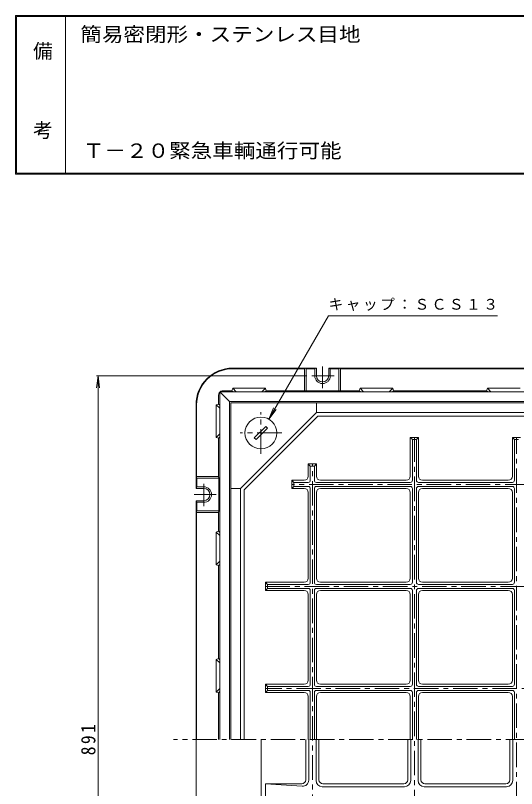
# Model space of a CAD drawing. Units: millimetres, scale not verified. Extents: x -1152 to 1125, y -823 to 838.
# Drawn here: x -1152 to -538, y -109 to 838 of the extents above; entities that cross this region are included whole.
import ezdxf
from ezdxf.enums import TextEntityAlignment as Align

# ---------------------------------------------------------------- set-up
doc = ezdxf.new("R2010")
doc.units = ezdxf.units.MM
doc.header["$LTSCALE"] = 6
doc.linetypes.add('CHAIN1', pattern=[8, 5, -1, 1, -1])
for name, color, linetype, lineweight in [('1-0_1-0ﾚｲﾔ', 2, 'Continuous', 9), ('1-1_1-1ﾚｲﾔ', 3, 'Continuous', 9), ('1-E', 7, 'Continuous', 9), ('1-F', 7, 'Continuous', 9), ('F-4_F-4ﾚｲﾔ', 2, 'Continuous', 9)]:
    doc.layers.add(name, color=color, linetype=linetype, lineweight=lineweight)
doc.styles.add('ＭＳ ゴシック', font='')
doc.styles.get('ＭＳ ゴシック').set_extended_font_data('MS Gothic')

msp = doc.modelspace()

# ---------------------------------------------------------------- linework, layer by layer
at = {"layer": '1-0_1-0ﾚｲﾔ', "linetype": 'CHAIN1'}
for p, q in [((-775.847, 408.112), (-775.847, 381.466)), ((-761.731, 396.465), (-788.92, 396.465)), ((-921.347, 236.849), (-921.347, 264.038)), ((-932.994, 250.965), (-906.348, 250.965))]:
    msp.add_line(p, q, dxfattribs=at)
at = {"layer": '1-0_1-0ﾚｲﾔ'}
for p, q in [((-885.847, 405.965), (-783.347, 405.965)), ((-885.847, 405.165), (-797.847, 405.165)), ((-795.847, 404.965), (-797.847, 405.965)), ((-797.847, 405.965), (-797.847, 378.215)), ((-795.847, 404.965), (-785.347, 404.965)), ((-795.847, 404.965), (-795.847, 378.117)), ((-783.347, 405.965), (-785.347, 404.965)), ((-785.347, 404.965), (-785.347, 396.465)), ((-783.347, 405.965), (-783.347, 396.465)), ((-183.347, 405.965), (-768.347, 405.965)), ((-766.347, 404.965), (-766.347, 396.465)), ((-766.347, 404.965), (-755.847, 404.965)), ((-755.847, 404.965), (-753.847, 405.965)), ((-755.847, 404.965), (-755.847, 378.117)), ((-753.847, 405.965), (-753.847, 378.215)), ((-197.847, 405.165), (-753.847, 405.165)), ((-886.848, 378.215), (-885.847, 381.219)), ((-881.594, 376.965), (-885.847, 381.219)), ((-845.847, 381.219), (-885.847, 381.219)), ((-850.101, 376.965), (-845.847, 381.219)), ((-844.846, 378.215), (-845.847, 381.219)), ((-730.848, 378.215), (-729.847, 381.219)), ((-725.594, 376.965), (-729.847, 381.219)), ((-689.847, 381.219), (-729.847, 381.219)), ((-694.101, 376.965), (-689.847, 381.219)), ((-688.846, 378.215), (-689.847, 381.219)), ((-574.848, 378.215), (-573.847, 381.219)), ((-569.594, 376.965), (-573.847, 381.219)), ((-533.847, 381.219), (-573.847, 381.219)), ((-903.097, 373.215), (-903.097, 361.966)), ((-49.847, 376.965), (-901.847, 376.965)), ((-901.847, 376.965), (-889.847, 364.965)), ((-901.847, 376.965), (-901.847, -49.035)), ((-898.097, 378.215), (-886.848, 378.215)), ((-886.848, 378.215), (-885.348, 376.965)), ((-844.846, 378.215), (-846.346, 376.965)), ((-797.847, 378.215), (-844.846, 378.215)), ((-795.847, 378.117), (-797.847, 378.215)), ((-795.847, 378.117), (-755.847, 378.117)), ((-753.847, 378.215), (-755.847, 378.117)), ((-753.847, 378.215), (-730.848, 378.215)), ((-730.848, 378.215), (-729.348, 376.965)), ((-688.846, 378.215), (-690.346, 376.965)), ((-688.846, 378.215), (-574.848, 378.215)), ((-574.849, 378.215), (-573.348, 376.965)), ((-930.847, 360.965), (-930.847, 258.465)), ((-930.047, 360.965), (-930.047, 272.965)), ((-903.097, 361.966), (-906.101, 360.965)), ((-901.847, 356.711), (-906.101, 360.965)), ((-906.101, 320.965), (-906.101, 360.965)), ((-903.097, 361.966), (-901.847, 360.466)), ((-889.847, 364.965), (-61.847, 364.965)), ((-889.847, -49.035), (-889.847, 364.965)), ((-901.847, 325.219), (-906.101, 320.965)), ((-903.097, 319.964), (-906.101, 320.965)), ((-903.097, 319.964), (-901.847, 321.464)), ((-903.097, 272.965), (-903.097, 319.964)), ((-929.847, 270.965), (-930.847, 272.965)), ((-930.847, 272.965), (-903.097, 272.965)), ((-929.847, 270.965), (-929.847, 260.465)), ((-929.847, 270.965), (-902.999, 270.965)), ((-902.999, 270.965), (-903.097, 272.965)), ((-902.999, 270.965), (-902.999, 230.965)), ((-930.847, 258.465), (-929.847, 260.465)), ((-930.847, 258.465), (-921.347, 258.465)), ((-929.847, 260.465), (-921.347, 260.465)), ((-930.847, 243.465), (-930.847, -341.535)), ((-929.847, 241.465), (-921.347, 241.465)), ((-929.847, 241.465), (-929.847, 230.965)), ((-929.847, 230.965), (-930.847, 228.965)), ((-930.847, 228.965), (-903.097, 228.965)), ((-930.047, 228.965), (-930.047, -49.035)), ((-929.847, 230.965), (-902.999, 230.965)), ((-903.097, 228.965), (-902.999, 230.965)), ((-903.097, 228.965), (-903.097, 205.966)), ((-903.097, 205.966), (-906.101, 204.965)), ((-901.847, 200.712), (-906.101, 204.965)), ((-906.101, 164.965), (-906.101, 204.965)), ((-903.097, 205.966), (-901.847, 204.466)), ((-901.847, 169.219), (-906.101, 164.965)), ((-903.097, 163.964), (-906.101, 164.965)), ((-903.097, 163.964), (-901.847, 165.464)), ((-903.097, 163.964), (-903.097, 49.966)), ((-903.097, 49.966), (-906.101, 48.965)), ((-901.847, 44.712), (-906.101, 48.965)), ((-906.101, 8.965), (-906.101, 48.965)), ((-903.097, 49.966), (-901.847, 48.466)), ((-901.847, 13.219), (-906.101, 8.965)), ((-903.097, 7.964), (-906.101, 8.965)), ((-903.097, 7.964), (-901.847, 9.464)), ((-903.097, 7.964), (-903.097, -49.035)), ((-850.847, -304.035), (-850.847, -49.035))]:
    msp.add_line(p, q, dxfattribs=at)
for points in [[(-766.347, 404.965), (-768.347, 405.965), (-768.347, 396.465)], [(-929.847, 241.465), (-930.847, 243.465), (-921.347, 243.465)]]:
    msp.add_lwpolyline(points, dxfattribs=at)
for centre, radius, start, end in [((-885.847, 360.965), 45, 90, 180), ((-885.847, 360.965), 44.2, 90, 180), ((-775.847, 396.465), 9.5, 180, 0), ((-775.847, 396.465), 7.5, 180, 0), ((-898.097, 373.215), 5, 138.59082, 180), ((-898.097, 373.215), 5, 90, 131.40918), ((-921.347, 250.965), 9.5, 270, 90), ((-921.347, 250.965), 7.5, 270, 90)]:
    msp.add_arc(centre, radius, start, end, dxfattribs=at)
at = {"layer": '1-1_1-1ﾚｲﾔ'}
for p, q in [((-783.347, 351.465), (-876.347, 258.465)), ((-170.211, 346.965), (-781.483, 346.965)), ((-843.216, 332.476), (-857.358, 318.333)), ((-859.479, 320.455), (-857.358, 318.333)), ((-668.347, 320.965), (-658.347, 320.965)), ((-665.847, 318.465), (-668.347, 320.965)), ((-668.347, 273.465), (-668.347, 320.965)), ((-665.847, 318.465), (-660.847, 318.465)), ((-665.847, 268.465), (-665.847, 318.465)), ((-660.847, 318.465), (-658.347, 320.965)), ((-660.847, 268.465), (-660.847, 318.465)), ((-658.347, 273.465), (-658.347, 320.965)), ((-543.347, 320.965), (-533.347, 320.965)), ((-540.847, 318.465), (-543.347, 320.965)), ((-543.347, 273.465), (-543.347, 320.965)), ((-540.847, 318.465), (-535.847, 318.465)), ((-540.847, 268.465), (-540.847, 318.465)), ((-793.347, 288.465), (-783.347, 288.465)), ((-790.847, 285.965), (-793.347, 288.465)), ((-793.347, 273.465), (-793.347, 288.465)), ((-790.847, 285.965), (-785.847, 285.965)), ((-790.847, 268.465), (-790.847, 285.965)), ((-785.847, 285.965), (-783.347, 288.465)), ((-785.847, 268.465), (-785.847, 285.965)), ((-783.347, 273.465), (-783.347, 288.465)), ((-813.347, 258.465), (-813.347, 268.465)), ((-810.847, 265.965), (-813.347, 268.465)), ((-798.347, 268.465), (-813.347, 268.465)), ((-810.847, 260.965), (-810.847, 265.965)), ((-793.347, 265.965), (-810.847, 265.965)), ((-783.347, 265.965), (-668.347, 265.965)), ((-673.347, 268.465), (-778.347, 268.465)), ((-658.347, 265.965), (-543.347, 265.965)), ((-548.347, 268.465), (-653.347, 268.465)), ((-876.347, 258.465), (-888.347, 258.465)), ((-876.347, -49.035), (-876.347, 258.465)), ((-810.847, 260.965), (-813.347, 258.465)), ((-798.347, 258.465), (-813.347, 258.465)), ((-793.347, 260.965), (-810.847, 260.965)), ((-790.847, 258.465), (-790.847, 143.465)), ((-785.847, 258.465), (-785.847, 143.465)), ((-783.347, 260.965), (-668.347, 260.965)), ((-673.347, 258.465), (-778.347, 258.465)), ((-665.847, 258.465), (-665.847, 143.465)), ((-660.847, 258.465), (-660.847, 143.465)), ((-658.347, 260.965), (-543.347, 260.965)), ((-548.347, 258.465), (-653.347, 258.465)), ((-540.847, 258.465), (-540.847, 143.465)), ((-793.347, 148.465), (-793.347, 253.465)), ((-783.347, 148.465), (-783.347, 253.465)), ((-668.347, 148.465), (-668.347, 253.465)), ((-658.347, 148.465), (-658.347, 253.465)), ((-543.347, 148.465), (-543.347, 253.465)), ((-845.847, 133.465), (-845.847, 143.465)), ((-843.347, 140.965), (-845.847, 143.465)), ((-798.347, 143.465), (-845.847, 143.465)), ((-778.347, 143.465), (-673.347, 143.465)), ((-653.347, 143.465), (-548.347, 143.465)), ((-843.347, 135.965), (-845.847, 133.465)), ((-798.347, 133.465), (-845.847, 133.465)), ((-843.347, 135.965), (-843.347, 140.965)), ((-793.347, 140.965), (-843.347, 140.965)), ((-793.347, 135.965), (-843.347, 135.965)), ((-790.847, 133.465), (-790.847, 18.465)), ((-785.847, 133.465), (-785.847, 18.465)), ((-668.347, 140.965), (-783.347, 140.965)), ((-668.347, 135.965), (-783.347, 135.965)), ((-778.347, 133.465), (-673.347, 133.465)), ((-665.847, 133.465), (-665.847, 18.465)), ((-660.847, 133.465), (-660.847, 18.465)), ((-543.347, 140.965), (-658.347, 140.965)), ((-543.347, 135.965), (-658.347, 135.965)), ((-653.347, 133.465), (-548.347, 133.465)), ((-540.847, 133.465), (-540.847, 18.465)), ((-793.347, 23.465), (-793.347, 128.465)), ((-783.347, 23.465), (-783.347, 128.465)), ((-668.347, 23.465), (-668.347, 128.465)), ((-658.347, 23.465), (-658.347, 128.465)), ((-543.347, 23.465), (-543.347, 128.465)), ((-845.847, 8.465), (-845.847, 18.465)), ((-843.347, 15.965), (-845.847, 18.465)), ((-798.347, 18.465), (-845.847, 18.465)), ((-843.347, 10.965), (-845.847, 8.465)), ((-843.347, 10.965), (-843.347, 15.965)), ((-793.347, 15.965), (-843.347, 15.965)), ((-793.347, 10.965), (-843.347, 10.965)), ((-783.347, 15.965), (-668.347, 15.965)), ((-783.347, 10.965), (-668.347, 10.965)), ((-673.347, 18.465), (-778.347, 18.465)), ((-658.347, 15.965), (-543.347, 15.965)), ((-658.347, 10.965), (-543.347, 10.965)), ((-548.347, 18.465), (-653.347, 18.465)), ((-798.347, 8.465), (-845.847, 8.465)), ((-793.347, 3.465), (-793.347, -49.035)), ((-790.847, 8.465), (-790.847, -49.035)), ((-785.847, 8.465), (-785.847, -49.035)), ((-783.347, 3.465), (-783.347, -49.035)), ((-673.347, 8.465), (-778.347, 8.465)), ((-668.347, 3.465), (-668.347, -49.035)), ((-665.847, 8.465), (-665.847, -49.035)), ((-660.847, 8.465), (-660.847, -49.035)), ((-658.347, 3.465), (-658.347, -49.035)), ((-548.347, 8.465), (-653.347, 8.465)), ((-543.347, 3.465), (-543.347, -49.035)), ((-540.847, 8.465), (-540.847, -49.035)), ((-796.347, -98.535), (-796.347, -49.035)), ((-792.847, -99.023), (-792.847, -49.035)), ((-783.847, -99.535), (-783.847, -49.035)), ((-780.347, -98.535), (-780.347, -49.035)), ((-671.347, -98.535), (-671.347, -49.035)), ((-667.847, -99.535), (-667.847, -49.035)), ((-658.847, -99.535), (-658.847, -49.035)), ((-655.347, -98.535), (-655.347, -49.035)), ((-546.347, -98.535), (-546.347, -49.035)), ((-542.847, -99.535), (-542.847, -49.035)), ((-801.347, -103.535), (-845.847, -103.535)), ((-845.847, -103.535), (-845.847, -119.535)), ((-800.842, -106.507), (-845.847, -103.535)), ((-676.347, -103.535), (-775.347, -103.535)), ((-551.347, -103.535), (-650.347, -103.535)), ((-675.347, -107.035), (-776.347, -107.035)), ((-550.347, -107.035), (-651.347, -107.035))]:
    msp.add_line(p, q, dxfattribs=at)
at = {"layer": '1-1_1-1ﾚｲﾔ', "linetype": 'CHAIN1'}
for p, q in [((-851.347, 300.965), (-851.347, 351.965)), ((-825.847, 326.465), (-876.847, 326.465)), ((-663.347, 320.965), (-663.347, -419.035)), ((-538.347, -419.035), (-538.347, 320.965)), ((-788.347, -386.535), (-788.347, 288.465)), ((-138.347, 263.465), (-813.347, 263.465)), ((-845.847, 138.465), (-105.847, 138.465)), ((-105.847, 13.465), (-845.847, 13.465)), ((6.653, -49.035), (-958.347, -49.035))]:
    msp.add_line(p, q, dxfattribs=at)
at = {"layer": '1-1_1-1ﾚｲﾔ'}
for points in [[(-63.347, 363.465), (-888.347, 363.465), (-888.347, -49.035)], [(-168.347, 351.465), (-783.347, 351.465), (-783.347, 363.465)], [(-871.847, -49.035), (-871.847, 256.601), (-781.483, 346.965)], [(-859.479, 320.455), (-845.337, 334.597), (-843.216, 332.476)]]:
    msp.add_lwpolyline(points, dxfattribs=at)
msp.add_circle((-851.347, 326.465), 19.5, dxfattribs=at)
for centre, radius, start, end in [((-798.347, 273.465), 5, 270, 0), ((-793.347, 268.465), 2.5, 270, 0), ((-783.347, 268.465), 2.5, 180, 270), ((-778.347, 273.465), 5, 180, 270), ((-673.347, 273.465), 5, 270, 0), ((-668.347, 268.465), 2.5, 270, 0), ((-658.347, 268.465), 2.5, 180, 270), ((-653.347, 273.465), 5, 180, 270), ((-548.347, 273.465), 5, 270, 0), ((-543.347, 268.465), 2.5, 270, 0), ((-798.347, 253.465), 5, 0, 90), ((-793.347, 258.465), 2.5, 0, 90), ((-783.347, 258.465), 2.5, 90, 180), ((-778.347, 253.465), 5, 90, 180), ((-673.347, 253.465), 5, 0, 90), ((-668.347, 258.465), 2.5, 0, 90), ((-658.347, 258.465), 2.5, 90, 180), ((-653.347, 253.465), 5, 90, 180), ((-548.347, 253.465), 5, 0, 90), ((-543.347, 258.465), 2.5, 0, 90), ((-798.347, 148.465), 5, 270, 0), ((-793.347, 143.465), 2.5, 270, 0), ((-783.347, 143.465), 2.5, 180, 270), ((-778.347, 148.465), 5, 180, 270), ((-673.347, 148.465), 5, 270, 0), ((-668.347, 143.465), 2.5, 270, 0), ((-658.347, 143.465), 2.5, 180, 270), ((-653.347, 148.465), 5, 180, 270), ((-548.347, 148.465), 5, 270, 0), ((-543.347, 143.465), 2.5, 270, 0), ((-798.347, 128.465), 5, 0, 90), ((-793.347, 133.465), 2.5, 0, 90), ((-783.347, 133.465), 2.5, 90, 180), ((-778.347, 128.465), 5, 90, 180), ((-673.347, 128.465), 5, 0, 90), ((-668.347, 133.465), 2.5, 0, 90), ((-658.347, 133.465), 2.5, 90, 180), ((-653.347, 128.465), 5, 90, 180), ((-548.347, 128.465), 5, 0, 90), ((-543.347, 133.465), 2.5, 0, 90), ((-798.347, 23.465), 5, 270, 0), ((-778.347, 23.465), 5, 180, 270), ((-673.347, 23.465), 5, 270, 0), ((-653.347, 23.465), 5, 180, 270), ((-548.347, 23.465), 5, 270, 0), ((-793.347, 18.465), 2.5, 270, 0), ((-793.347, 8.465), 2.5, 0, 90), ((-783.347, 18.465), 2.5, 180, 270), ((-783.347, 8.465), 2.5, 90, 180), ((-668.347, 18.465), 2.5, 270, 0), ((-668.347, 8.465), 2.5, 0, 90), ((-658.347, 18.465), 2.5, 180, 270), ((-658.347, 8.465), 2.5, 90, 180), ((-543.347, 18.465), 2.5, 270, 0), ((-543.347, 8.465), 2.5, 0, 90), ((-798.347, 3.465), 5, 0, 90), ((-778.347, 3.465), 5, 90, 180), ((-673.347, 3.465), 5, 0, 90), ((-653.347, 3.465), 5, 90, 180), ((-548.347, 3.465), 5, 0, 90), ((-801.347, -98.535), 5, 270, 0), ((-800.347, -99.023), 7.5, 266.22157, 0), ((-776.347, -99.535), 7.5, 180, 270), ((-775.347, -98.535), 5, 180, 270), ((-676.347, -98.535), 5, 270, 0), ((-675.347, -99.535), 7.5, 270, 0), ((-651.347, -99.535), 7.5, 180, 270), ((-650.347, -98.535), 5, 180, 270), ((-551.347, -98.535), 5, 270, 0), ((-550.347, -99.535), 7.5, 270, 0)]:
    msp.add_arc(centre, radius, start, end, dxfattribs=at)
at = {"layer": '1-E'}
for p, q in [((-841.597, 343.353), (-768.51, 469.943)), ((-561.51, 469.943), (-768.51, 469.943)), ((-841.597, 343.353), (-835.857, 357.211)), ((-841.597, 343.353), (-832.466, 355.253))]:
    msp.add_line(p, q, dxfattribs=at)
at = {"layer": '1-F'}
for p, q in [((-1050.847, 396.465), (-1052.805, 381.593)), ((-794.921, 396.465), (-1052.647, 396.465)), ((-1050.847, 396.465), (-1048.889, 381.593)), ((-1050.847, -494.535), (-1050.847, 396.465))]:
    msp.add_line(p, q, dxfattribs=at)
at = {"layer": 'F-4_F-4ﾚｲﾔ', "color": 7}
for p, q in [((-1090.8, 644.935), (-1090.8, 836.935)), ((20.4, 643.735), (-1152, 643.735))]:
    msp.add_line(p, q, dxfattribs=at)
msp.add_lwpolyline([(-1152, 643.735), (-1152, 838.135), (20.4, 838.135)], dxfattribs=at)
msp.add_lwpolyline([(-1150.8, 644.935), (-1150.8, 836.935), (19.2, 836.935), (19.2, 644.935)], close=True, dxfattribs=at)

# ---------------------------------------------------------------- texts
at = {"layer": '1-E', "insert": (-768.51, 475.943), "char_height": 13.2, "attachment_point": 7, "style": 'ＭＳ ゴシック'}
msp.add_mtext('\\T1.17;キャップ：ＳＣＳ１３', dxfattribs=at)
at = {"layer": '1-F', "color": 2, "insert": (-1053.847, -68.535), "char_height": 17.6, "attachment_point": 7, "rotation": 90, "style": 'ＭＳ ゴシック'}
msp.add_mtext('\\T1.27;\\W0.9;891', dxfattribs=at)
at = {"layer": 'F-4_F-4ﾚｲﾔ', "style": 'ＭＳ ゴシック', "width": 1.1}
for s, p in [('簡易密閉形・ステンレス目地', (-1072.596, 800.935)), ('Ｔ－２０緊急車輌通行可能', (-1069.422, 658.366))]:
    msp.add_text(s, height=17.6, dxfattribs=at).set_placement(p, align=Align.BOTTOM_LEFT)
at = {"layer": 'F-4_F-4ﾚｲﾔ', "style": 'ＭＳ ゴシック'}
for s, p in [('備', (-1130.4, 780.535)), ('考', (-1130.4, 683.335))]:
    msp.add_text(s, height=17.6, dxfattribs=at).set_placement(p, align=Align.BOTTOM_LEFT)

doc.saveas('drawing.dxf')
